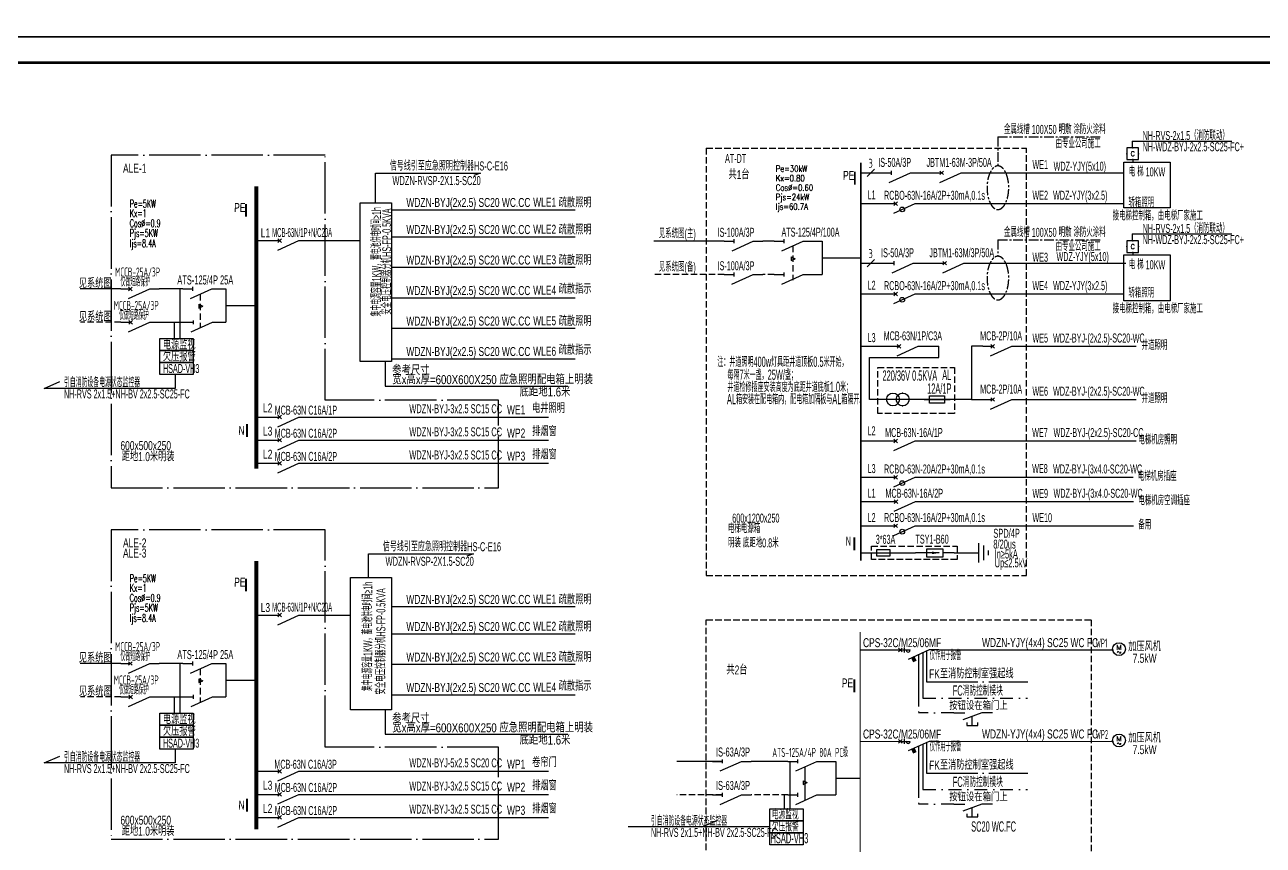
# Model space of a CAD drawing. Extents: x -292644 to 263613, y -713695 to 491457.
# Drawn here: x 128545 to 176694, y -293624 to -261702 of the extents above; entities that cross this region are included whole.
import ezdxf
from ezdxf.enums import TextEntityAlignment as Align

# ---------------------------------------------------------------- set-up
doc = ezdxf.new("R2010")
doc.units = 0
doc.header["$LTSCALE"] = 1000
doc.header["$MEASUREMENT"] = 0
for name, pattern in [('CENTER', [0.6, 0.375, -0.075, 0.075, -0.075]), ('CONTINOUS', [0]), ('DASH', [0.35, 0.25, -0.1]), ('DASHDOT', [1, 0.5, -0.25, 0, -0.25]), ('DOTE', [2.42, 2, -0.2, 0.02, -0.2]), ('HIDDEN', [0.375, 0.25, -0.125])]:
    doc.linetypes.add(name, pattern=pattern)
doc.layers.get('0').update_dxf_attribs({"linetype": 'CONTINUOUS'})
for name, color, linetype in [('ACS_SFG_FM', 3, 'CONTINUOUS'), ('D-TEXT', 7, 'CONTINUOUS'), ('DIM-动力', 3, 'CONTINUOUS'), ('DIM-照明', 3, 'CONTINUOUS'), ('DIM-箱柜', 3, 'CONTINUOUS'), ('DOTLN', 2, 'DASH'), ('DQ', 7, 'CONTINOUS'), ('EL-1', 4, 'DASH'), ('EL-TEXT', 3, 'CONTINUOUS'), ('ELEMENT', 3, 'CONTINUOUS'), ('EQUIP-动力', 3, 'CONTINUOUS'), ('EQUIP-消防', 3, 'CONTINUOUS'), ('PUB_TEXT', 7, 'CONTINUOUS'), ('SIG_TEXT', 7, 'CONTINUOUS'), ('TEL_SYMB', 3, 'CONTINUOUS'), ('TEL_TEXT', 3, 'CONTINUOUS'), ('TEL_TITLE', 7, 'CONTINUOUS'), ('WIRE', 4, 'CONTINUOUS'), ('WIRE-照明', 1, 'CONTINUOUS'), ('WIRE-系统', 4, 'CONTINUOUS'), ('XT', 6, 'CONTINUOUS')]:
    doc.layers.add(name, color=color, linetype=linetype)
doc.layers.add('内审要求修改2.10', color=6, linetype='CONTINUOUS', plot=False)
doc.styles.add('_COMPLEX', font='ros.shx', dxfattribs={"width": 0.6, "bigfont": 'jd.shx'})
doc.styles.add('_HZTXT', font='ROS', dxfattribs={"width": 0.8, "bigfont": 'JD'})
doc.styles.add('_JD', font='GBENOR', dxfattribs={"bigfont": 'GBCBIG'})
doc.styles.add('_TEL_DIM', font='SIMPLEX', dxfattribs={"width": 0.8, "height": 3.5, "bigfont": 'HZTXT'})
doc.styles.add('B', font='ros.shx', dxfattribs={"width": 0.8, "bigfont": 'jd.shx'})
doc.styles.add('DIM_FONT', font='SIMPLEX', dxfattribs={"width": 0.7, "bigfont": 'GBCBIG'})
doc.styles.get("Standard").update_dxf_attribs({"font": 'gbenor.shx', "bigfont": 'gbcbig.shx'})

# ---------------------------------------------------------------- blocks, each defined once
blk = doc.blocks.new('M_M7')
for p, q in [((-0.25, -0.2), (0, -0.75)), ((-0.047, -0.297), (0.047, -0.203)), ((-0.047, -0.203), (0.047, -0.297))]:
    blk.add_line(p, q)
for points in [[(0, 0), (0, -0.25)], [(0, -0.75), (0, -1)]]:
    blk.add_lwpolyline(points)
at = {"width": 0.8, "flags": 9}
blk.add_attdef('S', (0.25, -0.5), '', height=0.2, dxfattribs=at)
blk = doc.blocks.new('M_M19DXM')
for p, q in [((-0.25, -0.2), (0, -0.75)), ((-0.047, -0.203), (0.047, -0.297)), ((-0.047, -0.297), (0.047, -0.203))]:
    blk.add_line(p, q)
for points in [[(0, 0), (0, -0.25)], [(0, -0.75), (0, -1)]]:
    blk.add_lwpolyline(points)
blk.add_circle((-0.151, -0.417), 0.0615)
at = {"style": 'DIM_FONT', "width": 0.8, "flags": 9}
blk.add_attdef('S', (0.25, -0.5), '', height=0.2, dxfattribs=at)
blk = doc.blocks.new('M_M8')
for p, q in [((-0.25, -0.2), (0, -0.75)), ((0.05, -0.25), (-0.05, -0.25))]:
    blk.add_line(p, q)
for points in [[(0, 0), (0, -0.25)], [(0, -0.75), (0, -1)]]:
    blk.add_lwpolyline(points)
at = {"style": 'DIM_FONT', "width": 0.8, "flags": 9}
blk.add_attdef('S', (0.25, -0.5), '', height=0.2, dxfattribs=at)
blk = doc.blocks.new('$TelecSys$00000014')
blk.add_line((0.4, 0.4), (-0.4, -0.4))
at = {"width": 0.8}
blk.add_attdef('N', text='', height=1, dxfattribs=at).set_placement((-0.02, 1.06), align=Align.MIDDLE)
blk = doc.blocks.new('$equip$00001977')
for centre in [(0, -0.5), (0, -1.25)]:
    blk.add_circle(centre, 0.5)
for p in [(0, 0), (-0.5, -1.25), (0, -1.75), (0.5, -1.25)]:
    blk.add_point(p)
at = {"flags": 9}
blk.add_attdef('A', (0, 0), '', height=0.00002, dxfattribs=at)
blk = doc.blocks.new('$equip$00002046')
for p, q in [((0.5, 0), (-0.5, 0)), ((-0.5, 0), (-0.5, -1)), ((0.5, -1), (0.5, 0)), ((-0.5, -1), (0.5, -1))]:
    blk.add_line(p, q)
for p in [(0, 0), (-0.5, -0.5), (0, -1), (0.5, -0.5)]:
    blk.add_point(p)
at = {"layer": 'TEL_TEXT', "style": '_TEL_DIM', "flags": 1}
blk.add_attdef('A', text='', height=0.00002, dxfattribs=at).set_placement((0, 0), align=Align.MIDDLE_CENTER)
at = {"layer": 'TEL_TEXT', "style": '_TEL_DIM'}
blk.add_attdef('$TEXT$', text='', height=0.4, dxfattribs=at).set_placement((0, -0.5), align=Align.MIDDLE_CENTER)
blk = doc.blocks.new('SADF AGF AERG AER GER')
at = {"layer": 'DIM-箱柜'}
blk.add_lwpolyline([(-462150, -1228514), (-378050, -1228514), (-378050, -1287914), (-462150, -1287914)], close=True, dxfattribs=at)
blk = doc.blocks.new('A$C6873132B')
at = {"layer": 'DIM-箱柜'}
blk.add_blockref('SADF AGF AERG AER GER', (378050, 1287914), dxfattribs=at)
blk = doc.blocks.new('$equip$00001948')
blk.add_circle((0, 0), 0.5)
for centre, radius, start, end in [((-0.073, -0.273), 0.0768, 17.22719, 184.21643), ((0.073, -0.227), 0.0769, 197.25914, 5.11794)]:
    blk.add_arc(centre, radius, start, end)
at = {"layer": 'TEL_TEXT', "style": '_TEL_DIM'}
blk.add_attdef('$TEXT$', text='', height=0.4, dxfattribs=at).set_placement((0.001, 0.137), align=Align.MIDDLE_CENTER)
at = {"layer": 'TEL_TEXT', "style": '_TEL_DIM', "flags": 1}
blk.add_attdef('A', text='', height=0.00002, dxfattribs=at).set_placement((0, 0), align=Align.MIDDLE_CENTER)
blk = doc.blocks.new('$element$00000544')
for points in [[(0, -1), (0, -0.721), (-0.176, -0.235)], [(0, 0), (0, -0.283)], [(-0.25, -0.333), (-0.324, -0.333), (-0.324, -0.617), (-0.25, -0.617)], [(-0.324, -0.478), (-0.087, -0.478)]]:
    blk.add_lwpolyline(points)
at = {"flags": 9}
blk.add_attdef('S', (0, 0), '', height=0.00000667, dxfattribs=at)
blk = doc.blocks.new('$element$00000517')
for points in [[(0, 0), (0, -0.25)], [(0, -1), (0, -0.75), (-0.25, -0.2)]]:
    blk.add_lwpolyline(points)
blk.add_arc((-0.003, -0.2), 0.0501, 86.8202, 273.1798)
blk.add_solid([(-0.319, -0.33), (-0.213, -0.282), (-0.278, -0.421), (-0.172, -0.373)])
at = {"flags": 9}
blk.add_attdef('S', (0, 0), '', height=0.00000667, dxfattribs=at)
blk = doc.blocks.new('M_M24')
for p, q in [((-0.25, -0.375), (0.25, -0.375)), ((-0.1875, -0.5), (0.1875, -0.5)), ((-0.0625, -0.625), (0.0625, -0.625))]:
    blk.add_line(p, q)
blk.add_lwpolyline([(0, 0), (0, -0.375)])
at = {"width": 0.8, "flags": 9}
blk.add_attdef('S', (0.25, -0.5), '', height=0.2, dxfattribs=at)
blk = doc.blocks.new('M_M17')
for p, q in [((-0.1, -0.717), (-0.1, -0.283)), ((-0.1, -0.283), (0.1, -0.283)), ((0.1, -0.283), (0.1, -0.717)), ((0, -0.383), (0, -0.717)), ((0.1, -0.717), (-0.1, -0.717))]:
    blk.add_line(p, q)
for points in [[(0, 0), (0, -0.283)], [(0, -0.717), (0, -1)]]:
    blk.add_lwpolyline(points)
for points in [[(-0.033, -0.567), (0.033, -0.567), (0, -0.367), (0.033, -0.567)], [(0.033, -0.567), (0, -0.367), (-0.033, -0.567), (0.033, -0.567)], [(0, -0.367), (-0.033, -0.567), (0.033, -0.567), (0, -0.367)]]:
    blk.add_solid(points)
at = {"width": 0.8, "flags": 9}
blk.add_attdef('S', (0.25, -0.5), '', height=0.2, dxfattribs=at)

msp = doc.modelspace()

# ---------------------------------------------------------------- linework, layer by layer
at = {"linetype": 'DASH'}
for p, q in [((155040, -266503), (155040, -283131)), ((155040, -266503), (167484, -266503)), ((167484, -283131), (167484, -266503)), ((155040, -283131), (167484, -283131))]:
    msp.add_line(p, q, dxfattribs=at)
at = {"color": 0, "linetype": 'DOTE'}
for p, q in [((140218, -266773), (131904, -266773)), ((131904, -266773), (131904, -279715)), ((140218, -276308), (140218, -266773)), ((146968, -276308), (140218, -276308)), ((146968, -279715), (146968, -276308)), ((131904, -279715), (146968, -279715)), ((140218, -281348), (131904, -281348)), ((131904, -281348), (131904, -293389)), ((140218, -289803), (140218, -281348)), ((146968, -289803), (140218, -289803)), ((146968, -293389), (146968, -289803)), ((131904, -293389), (146968, -293389))]:
    msp.add_line(p, q, dxfattribs=at)
at = {"linetype": 'DASHDOT'}
for p, q in [((163463, -287899, 0), (167529, -287899, 0)), ((164667, -288476, 0), (163285, -288476)), ((163464, -291453, 0), (167529, -291453, 0)), ((164667, -292030, 0), (163285, -292030))]:
    msp.add_line(p, q, dxfattribs=at)
at = {"linetype": 'Continuous', "const_width": 72.9}
for points in [[(160818, -267422), (160818, -267919)], [(160794, -281648), (160794, -282145)], [(160799, -287171), (160799, -287668)]]:
    msp.add_lwpolyline(points, dxfattribs=at)
at = {"color": 1, "linetype": 'Continuous', "const_width": 72.9}
for points in [[(137145, -268672), (137145, -269169)], [(137181, -277232), (137181, -277742)], [(137145, -283246), (137145, -283743)], [(137181, -291806), (137181, -292316)]]:
    msp.add_lwpolyline(points, dxfattribs=at)
at = {"linetype": 'DASH'}
msp.add_lwpolyline([(170006, -300459), (155040, -300459), (155040, -284855), (170006, -284855)], close=True, dxfattribs=at)
at = {"layer": 'ACS_SFG_FM'}
msp.add_line((163508, -276281, 0), (164522, -276281, 0), dxfattribs=at)
at = {"layer": 'ACS_SFG_FM', "elevation": 0}
msp.add_lwpolyline([(163723, -276144), (164308, -276144), (164308, -276418), (163723, -276418)], close=True, dxfattribs=at)
at = {"layer": 'DIM-动力', "linetype": 'DASH'}
for p, q in [((161707, -275031), (164687, -275031)), ((161707, -276831), (161707, -275031)), ((164687, -275031), (164687, -276831)), ((164687, -276831), (161707, -276831))]:
    msp.add_line(p, q, dxfattribs=at)
at = {"layer": 'DOTLN', "linetype": 'DASH'}
msp.add_lwpolyline([(161461, -281993), (164790, -281993), (164790, -282503), (161461, -282503)], close=True, dxfattribs=at)
at = {"layer": 'EL-1'}
for p, q in [((132283, -273278), (130709, -273278)), ((132283, -287852), (130709, -287852))]:
    msp.add_line(p, q, dxfattribs=at)
at = {"layer": 'ELEMENT'}
for p, q in [((162515, -285956), (162656, -286097)), ((162656, -285956), (162515, -286097)), ((162736, -285927), (162736, -286127)), ((162515, -289510), (162657, -289651)), ((162657, -289510), (162515, -289651)), ((162736, -289481), (162736, -289681))]:
    msp.add_line(p, q, dxfattribs=at)
msp.add_lwpolyline([(161673, -282378), (161673, -282118), (162183, -282118), (162183, -282378)], close=True, dxfattribs=at)
at = {"layer": 'PUB_TEXT'}
for p, q in [((142558, -274804), (142558, -275759)), ((142558, -275759), (149662, -275759)), ((142558, -288349), (142558, -289304)), ((142558, -289304), (149662, -289304))]:
    msp.add_line(p, q, dxfattribs=at)
at = {"layer": 'TEL_SYMB'}
for points in [[(142808, -268627), (142808, -274804), (141579, -274804), (141579, -268627)], [(142808, -283202), (142808, -288349), (141206, -288349), (141206, -283202)]]:
    msp.add_lwpolyline(points, close=True, dxfattribs=at)
at = {"layer": 'TEL_TEXT', "color": 3, "linetype": 'CENTER'}
for p, q in [((166376, -266063), (170354, -266063)), ((166376, -266063), (166376, -267193)), ((166376, -270067), (170354, -270067)), ((166376, -270067), (166376, -270709))]:
    msp.add_line(p, q, dxfattribs=at)
at = {"layer": 'TEL_TEXT', "linetype": 'DOTE'}
for p, q in [((163285, -286220), (163285, -288476)), ((163463, -286139), (163463, -287899, 0)), ((163602, -286076), (163602, -287261)), ((163602, -287261), (167540, -287261)), ((163285, -289774), (163285, -292030)), ((163464, -289693), (163464, -291453, 0)), ((163603, -289630), (163603, -290815)), ((163603, -290815), (167541, -290815))]:
    msp.add_line(p, q, dxfattribs=at)
at = {"layer": 'TEL_TEXT', "color": 3, "linetype": 'CENTER', "extrusion": (0, 0, -1)}
for centre in [(166378, -268042), (166378, -271557)]:
    msp.add_ellipse(centre, major_axis=(0, -848), ratio=0.497812, dxfattribs=at)
at = {"layer": 'TEL_TITLE'}
for points in [[(101479, -262177), (206579, -262177), (206579, -202777), (101479, -202777)], [(101479, -321577), (185579, -321577), (185579, -262177), (101479, -262177)]]:
    msp.add_lwpolyline(points, close=True, dxfattribs=at)
at = {"layer": 'TEL_TITLE', "const_width": 100}
msp.add_lwpolyline([(103979, -320577), (184579, -320577), (184579, -263177), (103979, -263177)], close=True, dxfattribs=at)
at = {"layer": 'WIRE', "color": 6}
for p, q in [((129297, -275849), (129912, -275582)), ((134388, -275849), (129297, -275849)), ((129297, -290423), (129912, -290156)), ((134388, -290423), (129297, -290423))]:
    msp.add_line(p, q, dxfattribs=at)
at = {"layer": 'WIRE-照明'}
for p, q in [((171595, -266227), (175477, -266227)), ((171595, -266227), (171595, -266493)), ((171621, -266943), (171621, -267044)), ((142180, -268627), (142180, -267476)), ((146258, -267476), (146003, -267562)), ((161046, -267463), (161850, -267463)), ((163350, -267463), (163820, -267463)), ((165320, -267463), (171237, -267463)), ((161046, -268659), (162033, -268659)), ((163533, -268659), (171237, -268659)), ((142808, -268896), (149944, -268896)), ((137547, -270097), (138080, -270097)), ((139255, -270097), (141579, -270097)), ((142808, -269950), (149944, -269950)), ((171595, -269841), (175477, -269841)), ((171595, -269841), (171595, -270107)), ((155739, -270118), (153005, -270118)), ((157679, -270118), (157239, -270118)), ((159179, -270118), (159540, -270118)), ((159540, -270118), (159540, -271417)), ((171621, -270557), (171621, -270658)), ((158341, -270732), (158341, -270880)), ((158341, -270732), (158500, -270806)), ((158341, -270880), (158500, -270806)), ((159540, -270768), (161046, -270768)), ((161046, -270978), (162157, -270978)), ((161158, -270978), (162157, -270978)), ((163462, -270978), (163932, -270978)), ((165432, -270978), (171348, -270978)), ((142808, -271136), (149944, -271136)), ((159176, -271417), (159540, -271417)), ((135999, -271978), (136360, -271978)), ((136360, -271978), (136360, -273278)), ((142808, -272323), (149944, -272323)), ((161046, -272174), (162033, -272174)), ((163533, -272174), (171237, -272174)), ((135307, -272575), (135307, -272722)), ((135307, -272575), (135467, -272648)), ((135307, -272722), (135467, -272648)), ((136360, -272628), (137547, -272628)), ((135996, -273278), (136360, -273278)), ((142808, -273509), (149944, -273509)), ((161046, -274212), (162157, -274212)), ((163657, -274212), (164084, -274212)), ((165955, -274212), (166170, -274212)), ((166920, -274212), (171750, -274212)), ((142808, -274695), (149944, -274695)), ((165357, -276281), (166170, -276281)), ((166920, -276281), (171750, -276281)), ((137547, -276964), (138080, -276964)), ((139255, -276964), (148911, -276964)), ((137547, -277864), (138080, -277864)), ((139255, -277864), (148911, -277864)), ((161046, -277891, 0), (162221, -277891, 0)), ((163533, -277891, 0), (171699, -277891, 0)), ((165955, -277891, 0), (171750, -277891, 0)), ((137547, -278764), (138080, -278764)), ((139255, -278764), (148911, -278764)), ((161046, -279307), (162033, -279307)), ((161046, -279307), (162033, -279307)), ((163533, -279307), (171632, -279307)), ((161046, -280252), (162033, -280252)), ((163533, -280252), (171650, -280252)), ((161046, -281197), (162033, -281197)), ((161046, -281197), (162033, -281197)), ((163533, -281197), (171650, -281197)), ((163533, -281197), (171632, -281197)), ((141914, -283202), (141914, -282288)), ((145992, -282288), (145737, -282374)), ((161041, -282248), (163168, -282248)), ((161046, -282248), (163173, -282248)), ((164673, -282248), (165486, -282248)), ((142808, -284340), (149944, -284340)), ((137547, -284671), (138080, -284671)), ((139255, -284671), (141206, -284671)), ((142808, -285394), (149944, -285394)), ((161027, -286027), (162811, -286026)), ((164086, -286027), (170875, -286026)), ((135999, -286553), (136360, -286553)), ((136360, -286553), (136360, -287852)), ((142808, -286581), (149944, -286581)), ((135307, -287149), (135307, -287296)), ((135307, -287149), (135467, -287223)), ((135307, -287296), (135467, -287223)), ((136360, -287202), (137547, -287202)), ((135996, -287852), (136360, -287852)), ((142808, -287767), (149944, -287767)), ((161027, -289581), (162811, -289580)), ((164086, -289581), (170875, -289580)), ((137547, -290743), (138080, -290743)), ((139255, -290743), (148911, -290743)), ((158867, -290575), (158867, -291875)), ((159717, -290359), (160077, -290359)), ((160077, -290359), (160077, -291660)), ((158805, -291114), (158965, -291188)), ((158805, -291114), (158805, -291261)), ((158805, -291261), (158965, -291188)), ((160077, -291009), (161027, -291009)), ((137547, -291643), (138080, -291643)), ((139255, -291643), (148911, -291643)), ((159717, -291660), (160077, -291660)), ((137547, -292543), (138080, -292543)), ((139255, -292543), (148911, -292543))]:
    msp.add_line(p, q, dxfattribs=at)
at = {"layer": 'WIRE-照明', "linetype": 'HIDDEN'}
for p, q in [((158403, -270301), (158403, -271637)), ((135369, -272180), (135369, -273493)), ((135369, -286754), (135369, -288068))]:
    msp.add_line(p, q, dxfattribs=at)
at = {"layer": 'WIRE-照明', "linetype": 'DASH'}
for p, q in [((155739, -271417), (153005, -271417)), ((157679, -271417), (157239, -271417)), ((155662, -291660), (153893, -291660)), ((158217, -291660), (156787, -291660))]:
    msp.add_line(p, q, dxfattribs=at)
at = {"layer": 'WIRE-照明', "linetype": 'Continuous'}
for p, q in [((132276, -271978), (130704, -271978)), ((134687, -271978), (133776, -271978)), ((133783, -273278), (134719, -273278)), ((164084, -274648, 0), (164084, -274212, 0)), ((165795, -274212), (165357, -274212)), ((165357, -274212), (165357, -276281)), ((161381, -276281, 0), (161381, -274648, 0)), ((161381, -274648, 0), (164084, -274648, 0)), ((165357, -276281, 0), (161381, -276281, 0)), ((132276, -286553), (130704, -286553)), ((134687, -286553), (133776, -286553)), ((133783, -287852), (134719, -287852))]:
    msp.add_line(p, q, dxfattribs=at)
at = {"layer": 'WIRE-照明', "linetype": 'ByBlock'}
for p, q in [((155662, -290359), (153893, -290359)), ((158217, -290359), (156787, -290359))]:
    msp.add_line(p, q, dxfattribs=at)
at = {"layer": 'WIRE-照明'}
for points, const_width in [([(161046, -282549), (161046, -267066)], 60), ([(137547, -267988), (137547, -278969)], 160), ([(137547, -282562), (137547, -293004)], 160)]:
    msp.add_lwpolyline(points, dxfattribs=dict(at, const_width=const_width))
for points in [[(171279, -267044), (173078, -267044), (173078, -268830), (171279, -268830)], [(171279, -270658), (173078, -270658), (173078, -272443), (171279, -272443)]]:
    msp.add_lwpolyline(points, close=True, dxfattribs=at)
for points in [[(142180, -267476), (146258, -267476)], [(141914, -282288), (145992, -282288)]]:
    msp.add_lwpolyline(points, dxfattribs=at)
at = {"layer": 'WIRE-照明', "linetype": 'Continuous', "const_width": 35}
msp.add_lwpolyline([(161027, -285329), (161027, -299031)], dxfattribs=at)
at = {"layer": 'XT'}
for p, q in [((134569, -271978), (134569, -273909)), ((134366, -273909), (134366, -273278)), ((134388, -275313), (134388, -275849)), ((134569, -286553), (134569, -288484)), ((134366, -288484), (134366, -287852)), ((134388, -289887), (134388, -290423)), ((158287, -290359), (158287, -292209)), ((158084, -292209), (158084, -291658)), ((154863, -292910), (155479, -292643)), ((157511, -292910), (152005, -292910))]:
    msp.add_line(p, q, dxfattribs=at)
for points in [[(133793, -273909), (135093, -273909), (135093, -274377), (133793, -274377)], [(133793, -274377), (135093, -274377), (135093, -274845), (133793, -274845)], [(133793, -274845), (135093, -274845), (135093, -275313), (133793, -275313)], [(133793, -288484), (135093, -288484), (135093, -288952), (133793, -288952)], [(133793, -288952), (135093, -288952), (135093, -289419), (133793, -289419)], [(133793, -289419), (135093, -289419), (135093, -289887), (133793, -289887)], [(157511, -292209), (158811, -292209), (158811, -292676), (157511, -292676)], [(157511, -292676), (158811, -292676), (158811, -293144), (157511, -293144)], [(157511, -293144), (158811, -293144), (158811, -293612), (157511, -293612)]]:
    msp.add_lwpolyline(points, close=True, dxfattribs=at)

# ---------------------------------------------------------------- block references
at = {"layer": 'DIM-箱柜'}
msp.add_blockref('SADF AGF AERG AER GER', (563629, 966338), dxfattribs=at)
at = {"layer": 'DQ', "xscale": 1500, "yscale": 1500, "zscale": 1500, "rotation": 90}
for name, p in [('M_M8', (161850, -267463)), ('M_M7', (138080, -270097)), ('M_M8', (155742, -270118)), ('M_M8', (157679, -270118)), ('M_M8', (161962, -270978)), ('M_M8', (155739, -271417)), ('M_M8', (157679, -271417)), ('M_M7', (132276, -271978)), ('M_M8', (134687, -271978)), ('M_M7', (132283, -273278)), ('M_M8', (134719, -273278)), ('M_M7', (138080, -276964)), ('M_M7', (138080, -277864)), ('M_M7', (138080, -278764)), ('M_M7', (138080, -284671)), ('M_M7', (132276, -286553)), ('M_M8', (134687, -286553)), ('M_M7', (132283, -287852)), ('M_M8', (134719, -287852)), ('M_M8', (155287, -290359)), ('M_M8', (158217, -290359)), ('M_M7', (138080, -290743)), ('M_M7', (138080, -291643)), ('M_M8', (155287, -291660)), ('M_M8', (158217, -291660)), ('M_M7', (138080, -292543))]:
    msp.add_blockref(name, p, dxfattribs=at)
at = {"layer": 'ELEMENT', "yscale": 1500, "zscale": 1500}
for name, p, xscale, rotation in [('M_M7', (163820, -267463), 1500, 90), ('M_M19DXM', (162033, -268659), 1500, 90), ('M_M7', (163932, -270978), 1500, 90), ('M_M19DXM', (162033, -272174), 1500, 90), ('M_M7', (162157, -274212), 1500, 90), ('M_M7', (165795, -274212), 1500, 90), ('M_M7', (165795, -276281), 1500, 90), ('M_M7', (162033, -277891, 0), 1500, 90), ('M_M19DXM', (162033, -279307), 1500, 90), ('M_M7', (162046, -280252), 1500, 90), ('M_M19DXM', (162033, -281197), 1500, 90), ('M_M17', (164673, -282248), -1500, 270), ('M_M24', (165079, -282248), 1500, 90), ('$element$00000517', (162586, -286027), 1500, 90), ('$element$00000517', (162586, -289581), 1500, 90)]:
    msp.add_blockref(name, p, dxfattribs=dict(at, xscale=xscale, rotation=rotation))
at = {"layer": 'EQUIP-动力', "xscale": 500, "yscale": 500, "zscale": 500, "rotation": 90}
msp.add_blockref('$equip$00001977', (162048, -276281, 0), dxfattribs=at)
at = {"layer": 'EQUIP-动力', "linetype": 'ByBlock', "xscale": 500, "yscale": 500, "zscale": 500}
for p in [(171089, -285993), (171089, -289547)]:
    msp.add_blockref('$equip$00001948', p, dxfattribs=at).add_auto_attribs({'$TEXT$': 'M'})
at = {"layer": 'EQUIP-消防', "linetype": 'ByBlock', "xscale": 450, "yscale": 450, "zscale": 450}
for p in [(171621, -266493), (171621, -270107)]:
    msp.add_blockref('$equip$00002046', p, dxfattribs=at).add_auto_attribs({'$TEXT$': 'C'})
at = {"layer": 'SIG_TEXT', "linetype": 'Continuous', "xscale": 350, "yscale": 350, "zscale": 350}
for p in [(161437, -267463), (161437, -270978)]:
    msp.add_blockref('$TelecSys$00000014', p, dxfattribs=at).add_auto_attribs({'N': '3'})
at = {"layer": 'WIRE-系统', "xscale": 1500, "yscale": 1500, "zscale": 1500, "rotation": 90}
for p in [(164667, -288476, 0), (164667, -292030, 0)]:
    msp.add_blockref('$element$00000544', p, dxfattribs=at)
at = {"layer": '内审要求修改2.10'}
msp.add_blockref('A$C6873132B', (185579, -321577), dxfattribs=at)

# ---------------------------------------------------------------- texts
at = {"layer": 'D-TEXT', "style": '_HZTXT'}
for s, width, p in [('注：井道照明400w灯具距井道顶板0.5米开始，', 0.45, (155470, -275013)), ('每隔7米一盏，25W/盏；', 0.45, (155863, -275516)), ('220/36V 0.5KVA', 0.45, (161891, -275551, 0)), ('AL', 0.45, (164214, -275527, 0)), ('井道检修插座安装高度为底距井道底板1.0米；', 0.45, (155864, -275991)), ('12A/1P', 0.45, (163628, -276055, 0)), ('AL箱安装在配电箱内，配电箱加隔板与AL箱隔开。', 0.45, (155845, -276466)), ('电源监视', 0.5, (157593, -292621, 37)), ('欠压报警', 0.5, (157593, -293089, 37)), ('SC20 WC.FC', 0.45, (165340, -293095, 0)), ('HSAD-VH3', 0.5, (157537, -293550))]:
    msp.add_text(s, height=400, dxfattribs=dict(at, width=width)).set_placement(p)
at = {"layer": 'DIM-照明', "style": '_TEL_DIM', "width": 0.8}
for p in [(164489, -288352, 0), (164489, -291906, 0)]:
    msp.add_text('按钮设在箱门上', height=300, dxfattribs=at).set_placement(p)
at = {"layer": 'EL-TEXT', "color": 255, "style": '_HZTXT', "width": 0.5}
for p in [(164624, -287804, 0), (164624, -291358, 0)]:
    msp.add_text('FC消防控制模块', height=400, dxfattribs=at).set_placement(p)
at = {"layer": 'PUB_TEXT'}
for s, style, width, p in [('信号线引至应急照明控制器HS-C-E16 ', '_HZTXT', 0.6, (142733, -267371)), ('WDZN-RVSP-2X1.5-SC20', '_HZTXT', 0.6, (142838, -267939)), ('信号线引至应急照明控制器HS-C-E16 ', '_HZTXT', 0.6, (142466, -282183)), ('WDZN-RVSP-2X1.5-SC20', '_HZTXT', 0.6, (142571, -282752)), ('WP1', '_JD', 0.5, (170176, -285933)), ('仅作用于报警', '_HZTXT', 0.45, (163728, -286412)), ('WP2', '_JD', 0.5, (170176, -289487)), ('仅作用于报警', '_HZTXT', 0.45, (163728, -289966))]:
    msp.add_text(s, height=350, dxfattribs=dict(at, style=style, width=width)).set_placement(p)
at = {"layer": 'PUB_TEXT', "style": '_HZTXT'}
for s, width, p in [('安全电压控制器分机HS-FP-0.5KVA ', 0.55, (142793, -272983)), ('集中电源容量1KW，蓄电池供电时间≥1h', 0.5, (142393, -273050)), ('集中电源容量1KW，蓄电池供电时间≥1h', 0.5, (142053, -287625)), ('安全电压控制器分机HS-FP-0.5KVA ', 0.55, (142567, -287760))]:
    msp.add_text(s, height=350, rotation=90, dxfattribs=dict(at, width=width)).set_placement(p)
at = {"layer": 'SIG_TEXT'}
for s, height, style, width, p in [('Pe=30kW', 245, '_TEL_DIM', 0.8, (157743, -267426)), ('Kx=0.80', 245, '_TEL_DIM', 0.8, (157743, -267793)), ('Cos%%C=0.60', 245, '_TEL_DIM', 0.8, (157743, -268161)), ('Pe=5KW', 300, '_TEL_DIM', 0.5, (132625, -268815)), ('Pjs=24kW', 245, '_TEL_DIM', 0.8, (157743, -268528)), ('Ijs=60.7A', 245, '_TEL_DIM', 0.8, (157743, -268896)), ('Kx=1', 300, '_TEL_DIM', 0.5, (132625, -269183)), ('Cos%%C=0.9', 300, '_TEL_DIM', 0.5, (132625, -269574)), ('Pjs=5KW', 300, '_TEL_DIM', 0.5, (132625, -269957)), ('Ijs=8.4A', 300, '_TEL_DIM', 0.5, (132625, -270356)), ('参考尺寸', 350, '_HZTXT', 0.8, (142828, -275325, 0)), ('宽x高x厚=600X600X250 应急照明配电箱上明装 ', 350, '_HZTXT', 0.8, (142834, -275684, 0)), ('底距地1.6米', 350, '_HZTXT', 0.8, (147783, -276162, 0)), ('Pe=5KW', 300, '_TEL_DIM', 0.5, (132625, -283389)), ('Kx=1', 300, '_TEL_DIM', 0.5, (132625, -283758)), ('Cos%%C=0.9', 300, '_TEL_DIM', 0.5, (132625, -284149)), ('Pjs=5KW', 300, '_TEL_DIM', 0.5, (132625, -284532)), ('Ijs=8.4A', 300, '_TEL_DIM', 0.5, (132625, -284930)), ('参考尺寸', 350, '_HZTXT', 0.8, (142828, -288870, 0)), ('宽x高x厚=600X600X250 应急照明配电箱上明装 ', 350, '_HZTXT', 0.8, (142834, -289229, 0)), ('底距地1.6米', 350, '_HZTXT', 0.8, (147783, -289707, 0))]:
    msp.add_text(s, height=height, dxfattribs=dict(at, style=style, width=width)).set_placement(p)
at = {"layer": 'TEL_TEXT', "ltscale": 2}
for s, style, width, p in [('金属线槽 100X50 明敷 涂防火涂料', '_COMPLEX', 0.55, (166616, -265949)), ('由专业公司施工', '_COMPLEX', 0.55, (168623, -266503)), ('NH-RVS-2x1.5（消防联动）', '_COMPLEX', 0.55, (172004, -266186)), ('NH-WDZ-BYJ-2x2.5-SC25-FC+', '_COMPLEX', 0.55, (172004, -266623)), ('ALE-1', '_COMPLEX', 0.7, (132364, -267462)), ('IS-50A/3P', '_COMPLEX', 0.55, (161727, -267231)), ('JBTM1-63M-3P/50A', '_COMPLEX', 0.55, (163603, -267231)), ('WE1', '_COMPLEX', 0.55, (167721, -267315)), ('WDZ-YJY(5x10)', '_COMPLEX', 0.55, (168545, -267381)), ('电 梯 10KW', '_COMPLEX', 0.55, (171467, -267600)), ('L1', '_COMPLEX', 0.55, (161312, -268498)), ('RCBO-63N-16A/2P+30mA,0.1s', '_COMPLEX', 0.55, (161949, -268512)), ('WDZ-YJY(3x2.5)', '_COMPLEX', 0.55, (168523, -268512)), ('WDZN-BYJ(2x2.5) SC20 WC.CC', '_COMPLEX', 0.7, (143380, -268791)), ('WLE1', '_COMPLEX', 0.7, (148311, -268781)), ('疏散照明', '_COMPLEX', 0.7, (149303, -268800)), ('轿箱照明', '_COMPLEX', 0.55, (171454, -268796)), ('接电梯控制箱，由电梯厂家施工', '_COMPLEX', 0.55, (170842, -269311)), ('L1', '_COMPLEX', 0.7, (137718, -269976)), ('MCB-63N/1P+N/C20A', '_COMPLEX', 0.4, (138161, -269961)), ('WDZN-BYJ(2x2.5) SC20 WC.CC', '_COMPLEX', 0.7, (143380, -269845)), ('WLE2', '_COMPLEX', 0.7, (148311, -269835)), ('疏散照明', '_COMPLEX', 0.7, (149303, -269854)), ('见系统图(主)', '_COMPLEX', 0.55, (153196, -270003)), ('金属线槽 100X50 明敷 涂防火涂料', '_COMPLEX', 0.55, (166616, -269953)), ('NH-RVS-2x1.5（消防联动）', '_COMPLEX', 0.55, (172004, -269800)), ('NH-WDZ-BYJ-2x2.5-SC25-FC+', '_COMPLEX', 0.55, (172004, -270237)), ('IS-50A/3P', '_COMPLEX', 0.55, (161838, -270746)), ('JBTM1-63M/3P/50A', '_COMPLEX', 0.55, (163714, -270746)), ('WE3', '_COMPLEX', 0.55, (167721, -270922)), ('由专业公司施工', '_COMPLEX', 0.55, (168623, -270507)), ('WDZ-YJY(5x10)', '_COMPLEX', 0.55, (168656, -270896)), ('WDZN-BYJ(2x2.5) SC20 WC.CC', '_COMPLEX', 0.7, (143380, -271031)), ('WLE3', '_COMPLEX', 0.7, (148311, -271021)), ('疏散照明', '_COMPLEX', 0.7, (149303, -271041)), ('见系统图(备)', '_COMPLEX', 0.55, (153196, -271304)), ('电 梯 10KW', '_COMPLEX', 0.55, (171467, -271213)), ('MCCB-25A/3P', '_JD', 0.55, (132061, -271496)), ('仅做短路保护', '_JD', 0.55, (132262, -271882)), ('WDZN-BYJ(2x2.5) SC20 WC.CC', '_COMPLEX', 0.7, (143380, -272218)), ('WLE4', '_COMPLEX', 0.7, (148311, -272207)), ('疏散指示', '_COMPLEX', 0.7, (149303, -272159)), ('L2', '_COMPLEX', 0.55, (161312, -272013)), ('RCBO-63N-16A/2P+30mA,0.1s', '_COMPLEX', 0.55, (161949, -272027)), ('WDZ-YJY(3x2.5)', '_COMPLEX', 0.55, (168523, -272027)), ('轿箱照明', '_COMPLEX', 0.55, (171454, -272311)), ('MCCB-25A/3P', '_JD', 0.55, (132007, -272795)), ('仅做短路保护', '_JD', 0.55, (132208, -273181)), ('接电梯控制箱，由电梯厂家施工', '_COMPLEX', 0.55, (170842, -272925)), ('WDZN-BYJ(2x2.5) SC20 WC.CC', '_COMPLEX', 0.7, (143380, -273404)), ('WLE5', '_COMPLEX', 0.7, (148311, -273394)), ('疏散照明', '_COMPLEX', 0.7, (149303, -273413)), ('电源监视', '_COMPLEX', 0.7, (133912, -274335, 37)), ('L3', '_COMPLEX', 0.55, (161312, -274050)), ('MCB-63N/1P/C3A', '_COMPLEX', 0.55, (161937, -273980)), ('MCB-2P/10A', '_COMPLEX', 0.55, (165688, -273980)), ('WDZ-BYJ-(2x2.5)-SC20-WC', '_COMPLEX', 0.55, (168523, -274064)), ('井道照明', '_COMPLEX', 0.55, (171968, -274349)), ('欠压报警', '_COMPLEX', 0.7, (133916, -274789, 37)), ('WDZN-BYJ(2x2.5) SC20 WC.CC', '_COMPLEX', 0.7, (143380, -274590)), ('WLE6', '_COMPLEX', 0.7, (148311, -274580)), ('疏散指示', '_COMPLEX', 0.7, (149303, -274532)), ('HSAD-VH3', '_COMPLEX', 0.5, (133917, -275251)), ('引自消防设备电源状态监控器 ', '_COMPLEX', 0.5, (130070, -275798)), ('NH-RVS 2x1.5+NH-BV 2x2.5-SC25-FC ', '_COMPLEX', 0.5, (130070, -276240)), ('MCB-2P/10A', '_COMPLEX', 0.55, (165688, -276050)), ('WDZ-BYJ-(2x2.5)-SC20-WC', '_COMPLEX', 0.55, (168523, -276134)), ('井道照明', '_COMPLEX', 0.55, (171968, -276418)), ('L2', '_COMPLEX', 0.7, (137807, -276787)), ('MCB-63N C16A/1P', '_COMPLEX', 0.5, (138261, -276869)), ('WDZN-BYJ-3x2.5 SC15 CC', '_COMPLEX', 0.6, (143494, -276815)), ('WE1', '_COMPLEX', 0.7, (147293, -276853)), ('电井照明', '_COMPLEX', 0.7, (148270, -276801)), ('L3', '_COMPLEX', 0.7, (137807, -277687)), ('排烟窗', '_COMPLEX', 0.7, (148270, -277701)), ('L2', '_COMPLEX', 0.55, (161312, -277672)), ('MCB-63N C16A/2P', '_COMPLEX', 0.5, (138261, -277769)), ('WDZN-BYJ-3x2.5 SC15 CC', '_COMPLEX', 0.6, (143494, -277715)), ('MCB-63N-16A/1P', '_COMPLEX', 0.55, (161993, -277744, 0)), ('WDZ-BYJ-(2x2.5)-SC20-CC', '_COMPLEX', 0.55, (168541, -277744, 0)), ('电梯机房照明', '_COMPLEX', 0.55, (171840, -278028, 0)), ('L2', '_COMPLEX', 0.7, (137807, -278587)), ('MCB-63N C16A/2P', '_COMPLEX', 0.5, (138261, -278669)), ('WDZN-BYJ-3x2.5 SC15 CC', '_COMPLEX', 0.6, (143494, -278615)), ('排烟窗', '_COMPLEX', 0.7, (148270, -278601)), ('L3', '_COMPLEX', 0.55, (161312, -279144)), ('RCBO-63N-20A/2P+30mA,0.1s', '_COMPLEX', 0.55, (161949, -279160)), ('WDZ-BYJ-(3x4.0-SC20-WC', '_COMPLEX', 0.55, (168523, -279160)), ('电梯机房插座', '_COMPLEX', 0.55, (171822, -279444)), ('MCB-63N-16A/2P', '_COMPLEX', 0.55, (162006, -280105)), ('WDZ-BYJ-(3x4.0-SC20-WC', '_COMPLEX', 0.55, (168541, -280105)), ('L1', '_COMPLEX', 0.55, (161312, -280097)), ('电梯机房空调插座', '_COMPLEX', 0.55, (171840, -280389)), ('L2', '_COMPLEX', 0.55, (161312, -281048, 0)), ('RCBO-63N-16A/2P+30mA,0.1s', '_COMPLEX', 0.55, (161949, -281050)), ('备用', '_COMPLEX', 0.55, (171840, -281334)), ('3*63A', '_COMPLEX', 0.5, (161627, -281897)), ('TSY1-B60', '_COMPLEX', 0.5, (163174, -281889)), ('SPD/4P', '_COMPLEX', 0.6, (166201, -281662)), ('ALE-2', '_COMPLEX', 0.7, (132364, -282036)), ('ALE-3', '_COMPLEX', 0.7, (132364, -282431)), ('8/20us', '_COMPLEX', 0.6, (166201, -282083)), ('In≥5kA', '_COMPLEX', 0.6, (166253, -282467)), ('Up≤2.5kV', '_COMPLEX', 0.6, (166253, -282812)), ('WDZN-BYJ(2x2.5) SC20 WC.CC', '_COMPLEX', 0.7, (143380, -284235)), ('WLE1', '_COMPLEX', 0.7, (148311, -284225)), ('疏散照明', '_COMPLEX', 0.7, (149303, -284245)), ('L3', '_COMPLEX', 0.7, (137718, -284551)), ('MCB-63N/1P+N/C20A', '_COMPLEX', 0.4, (138161, -284535)), ('WDZN-BYJ(2x2.5) SC20 WC.CC', '_COMPLEX', 0.7, (143380, -285289)), ('WLE2', '_COMPLEX', 0.7, (148311, -285279)), ('疏散照明', '_COMPLEX', 0.7, (149303, -285299)), ('MCCB-25A/3P', '_JD', 0.55, (132061, -286070)), ('CPS-32C/M25/06MF', '_COMPLEX', 0.7, (161134, -285917, 0)), ('仅做短路保护', '_JD', 0.55, (132262, -286456)), ('WDZN-BYJ(2x2.5) SC20 WC.CC', '_COMPLEX', 0.7, (143380, -286476)), ('WLE3', '_COMPLEX', 0.7, (148311, -286465)), ('疏散照明', '_COMPLEX', 0.7, (149303, -286485)), ('MCCB-25A/3P', '_JD', 0.55, (132007, -287369)), ('仅做短路保护', '_JD', 0.55, (132208, -287756)), ('WDZN-BYJ(2x2.5) SC20 WC.CC', '_COMPLEX', 0.7, (143380, -287662)), ('WLE4', '_COMPLEX', 0.7, (148311, -287652)), ('疏散指示', '_COMPLEX', 0.7, (149303, -287604)), ('电源监视', '_COMPLEX', 0.7, (133912, -288909, 37)), ('欠压报警', '_COMPLEX', 0.7, (133916, -289363, 37)), ('CPS-32C/M25/06MF', '_COMPLEX', 0.7, (161134, -289471, 0)), ('HSAD-VH3', '_COMPLEX', 0.5, (133917, -289826)), ('IS-63A/3P', '_COMPLEX', 0.6, (155418, -290171)), ('ATS-125A/4P 80A PC级', '_JD', 0.55, (157609, -290188)), ('引自消防设备电源状态监控器 ', '_COMPLEX', 0.5, (130070, -290373)), ('MCB-63N C16A/3P', '_COMPLEX', 0.5, (138249, -290648)), ('WDZN-BYJ-5x2.5 SC20 CC', '_COMPLEX', 0.6, (143494, -290594)), ('WP1', '_COMPLEX', 0.7, (147293, -290640)), ('卷帘门', '_COMPLEX', 0.7, (148270, -290580)), ('NH-RVS 2x1.5+NH-BV 2x2.5-SC25-FC ', '_COMPLEX', 0.5, (130070, -290815)), ('L3', '_COMPLEX', 0.7, (137807, -291465)), ('MCB-63N C16A/2P', '_COMPLEX', 0.5, (138261, -291548)), ('WDZN-BYJ-3x2.5 SC15 CC', '_COMPLEX', 0.6, (143494, -291494)), ('排烟窗', '_COMPLEX', 0.7, (148270, -291480)), ('IS-63A/3P', '_COMPLEX', 0.6, (155418, -291472)), ('L2', '_COMPLEX', 0.7, (137807, -292365)), ('MCB-63N C16A/2P', '_COMPLEX', 0.5, (138261, -292448)), ('WDZN-BYJ-3x2.5 SC15 CC', '_COMPLEX', 0.6, (143494, -292394)), ('排烟窗', '_COMPLEX', 0.7, (148270, -292380)), ('引自消防设备电源状态监控器 ', '_COMPLEX', 0.5, (152889, -292857)), ('NH-RVS 2x1.5+NH-BV 2x2.5-SC25-FC ', '_COMPLEX', 0.5, (152889, -293299))]:
    msp.add_text(s, height=350, dxfattribs=dict(at, style=style, width=width)).set_placement(p)
at = {"layer": 'TEL_TEXT', "linetype": 'Continuous', "style": 'B', "width": 0.55}
for s, p in [('AT-DT', (155770, -267077)), ('IS-100A/3P', (155480, -269952)), ('ATS-125/4P/100A', (157965, -269946)), ('IS-100A/3P', (155480, -271252)), ('电梯电源箱', (155885, -281476)), ('600x1200x250', (156050, -281070)), ('明装 底距地0.8米', (155885, -282037)), ('N', (160463, -281963))]:
    msp.add_text(s, height=350, dxfattribs=at).set_placement(p)
at = {"layer": 'TEL_TEXT', "linetype": 'Continuous', "style": 'B', "oblique": 0.7}
for s, width, p in [('共1台', 0.7, (155901, -267706)), ('PE', 0.7, (160356, -267737)), ('见系统图', 0.7, (130642, -271940)), ('ATS-125/4P 25A', 0.6, (134474, -271806)), ('见系统图', 0.7, (130647, -273239)), ('600x500x250', 0.7, (132262, -278250)), ('距地1.0米明装', 0.7, (132316, -278680)), ('WDZN-YJY(4x4) SC25 WC FC', 0.7, (165758, -285916)), ('加压风机', 0.7, (171442, -286072)), ('见系统图', 0.7, (130642, -286514)), ('ATS-125/4P 25A', 0.6, (134474, -286381)), ('7.5kW', 0.7, (171616, -286526)), ('共2台', 0.7, (155821, -286980)), ('FK至消防控制室强起线', 0.7, (163701, -287126)), ('见系统图', 0.7, (130647, -287813)), ('PE', 0.7, (160309, -287486)), ('WDZN-YJY(4x4) SC25 WC FC', 0.7, (165758, -289470)), ('加压风机', 0.7, (171442, -289626)), ('7.5kW', 0.7, (171616, -290080)), ('FK至消防控制室强起线', 0.7, (163702, -290680)), ('600x500x250', 0.7, (132262, -292824)), ('距地1.0米明装', 0.7, (132316, -293254))]:
    msp.add_text(s, height=350, dxfattribs=dict(at, width=width)).set_placement(p)
at = {"layer": 'TEL_TEXT', "style": '_COMPLEX'}
for s, width, p in [('WE2', 0.55, (167721, -268512)), ('WE4', 0.55, (167721, -272027)), ('WE5', 0.55, (167721, -274064)), ('WE6', 0.55, (167721, -276134)), ('WP2', 0.7, (147293, -277761)), ('WE7', 0.55, (167710, -277744, 0)), ('WP3', 0.7, (147293, -278661)), ('WE8', 0.55, (167710, -279144, 0)), ('WE9', 0.55, (167721, -280108)), ('WE10', 0.55, (167721, -281053)), ('WP2', 0.7, (147293, -291540)), ('WP3', 0.7, (147293, -292440))]:
    msp.add_text(s, height=350, dxfattribs=dict(at, width=width)).set_placement(p)
at = {"layer": 'TEL_TEXT', "color": 1, "linetype": 'Continuous', "style": 'B', "oblique": 0.7, "width": 0.7}
for s, p in [('PE', (136683, -268987)), ('N', (136851, -277661)), ('PE', (136683, -283561)), ('N', (136851, -292235))]:
    msp.add_text(s, height=350, dxfattribs=at).set_placement(p)

doc.saveas('drawing.dxf')
